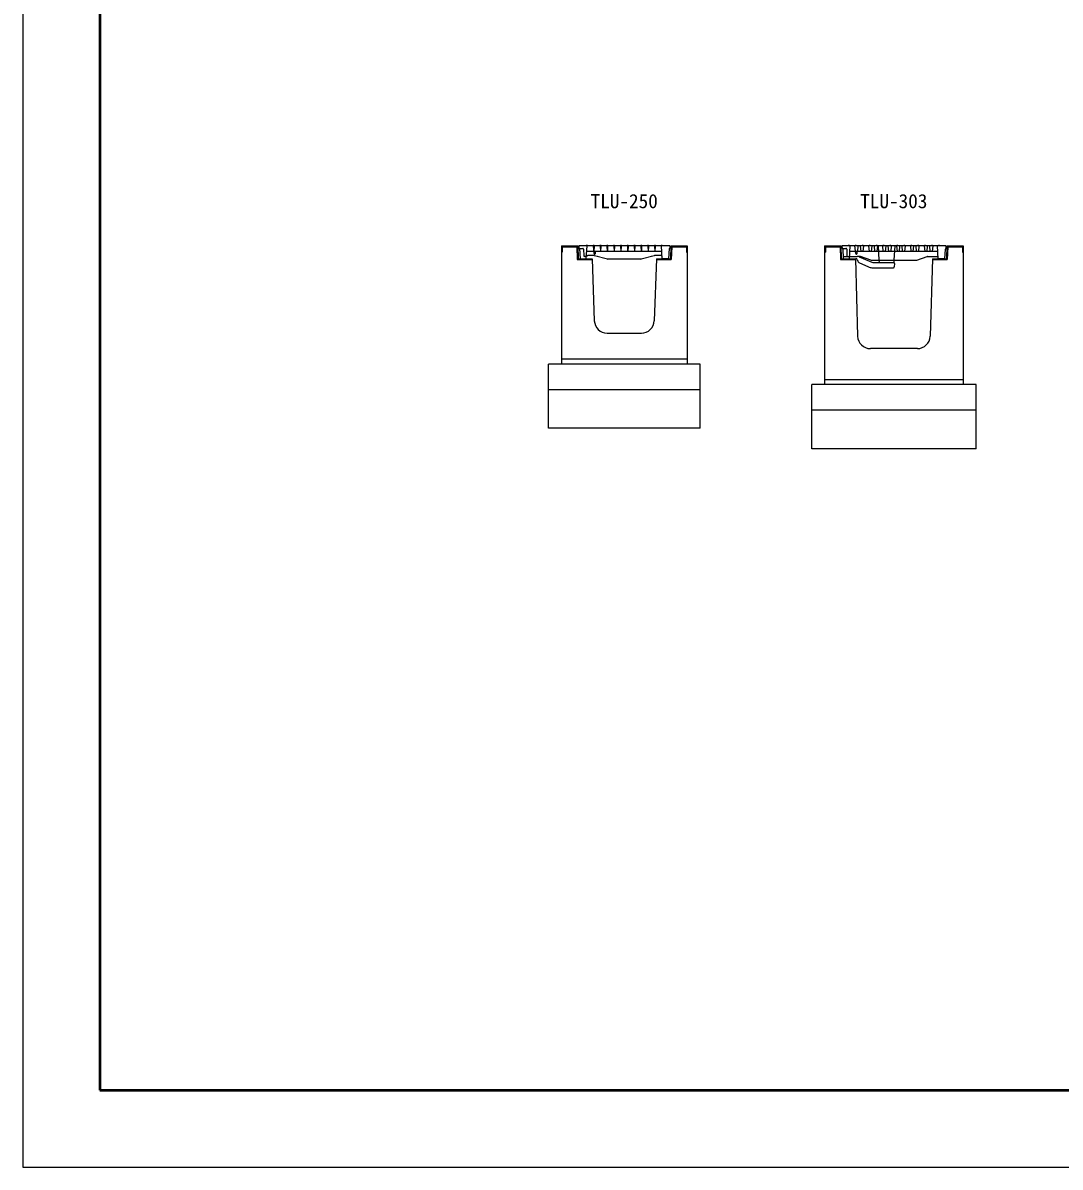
# Model space of a CAD drawing. Units: millimetres, scale not verified. Extents: x -12600 to 12600, y -4455 to 4455.
# Drawn here: x -12600 to -8560, y -4455 to 0 of the extents above; entities that cross this region are included whole.
import ezdxf
from ezdxf.enums import TextEntityAlignment as Align

# ---------------------------------------------------------------- set-up
doc = ezdxf.new("R2010")
doc.units = ezdxf.units.MM
doc.header["$LTSCALE"] = 15
for name, color, linetype, lineweight in [('0-1_Defpoints', 5, 'Continuous', 25), ('0-2_HATCH', 6, 'Continuous', 25), ('0-5_OUTLINE', 3, 'Continuous', 25), ('0-7_TXT', 7, 'Continuous', 25), ('0-8_WAKU', 3, 'Continuous', 25)]:
    doc.layers.add(name, color=color, linetype=linetype, lineweight=lineweight)
doc.styles.add('ＭＳ ゴシック', font='')
doc.styles.get('ＭＳ ゴシック').set_extended_font_data('MS Gothic')

msp = doc.modelspace()

# ---------------------------------------------------------------- linework, layer by layer
at = {"layer": '0-1_Defpoints'}
msp.add_lwpolyline([(-12600, -4455), (0, -4455), (0, 4455), (-12600, 4455)], close=True, dxfattribs=at)
at = {"layer": '0-2_HATCH'}
for p, q in [((-10499.52, -871.4), (-10442.32, -871.4)), ((-10499.52, -871.4), (-10499.52, -893.2)), ((-10442.32, -871.4), (-10440.82, -921.4)), ((-10080.22, -868.2), (-10435.22, -868.2)), ((-10435.22, -868.2), (-10434.62, -878.2)), ((-10434.62, -878.2), (-10419.6, -878.2)), ((-10416.6, -881.08), (-10415.58, -906.6)), ((-10406.47, -868.2), (-10405.57, -867)), ((-10111.4, -890.2), (-10404.04, -890.2)), ((-10403.97, -866.2), (-10402.97, -866.2)), ((-10401.37, -867), (-10400.47, -868.2)), ((-10379.97, -868.2), (-10379.07, -867)), ((-10375.48, -898.39), (-10378.26, -868.2)), ((-10377.47, -866.2), (-10376.47, -866.2)), ((-10375.67, -868.2), (-10376.67, -890.2)), ((-10374.87, -867), (-10373.97, -868.2)), ((-10370.05, -898.4), (-10369.23, -890.2)), ((-10353.47, -868.2), (-10352.57, -867)), ((-10351.75, -868.2), (-10350.75, -890.2)), ((-10350.97, -866.2), (-10349.97, -866.2)), ((-10349.18, -868.2), (-10350.18, -890.2)), ((-10348.37, -867), (-10347.47, -868.2)), ((-10326.97, -868.2), (-10326.07, -867)), ((-10325.26, -868.2), (-10324.26, -890.2)), ((-10324.47, -866.2), (-10323.47, -866.2)), ((-10322.68, -868.2), (-10323.68, -890.2)), ((-10321.87, -867), (-10320.97, -868.2)), ((-10300.47, -868.2), (-10299.57, -867)), ((-10298.76, -868.2), (-10297.76, -890.2)), ((-10297.97, -866.2), (-10296.97, -866.2)), ((-10296.18, -868.2), (-10297.18, -890.2)), ((-10295.37, -867), (-10294.47, -868.2)), ((-10273.97, -868.2), (-10273.07, -867)), ((-10272.26, -868.2), (-10271.26, -890.2)), ((-10271.47, -866.2), (-10270.47, -866.2)), ((-10269.68, -868.2), (-10270.68, -890.2)), ((-10268.87, -867), (-10267.97, -868.2)), ((-10247.47, -868.2), (-10246.57, -867)), ((-10245.76, -868.2), (-10244.76, -890.2)), ((-10244.97, -866.2), (-10243.97, -866.2)), ((-10243.18, -868.2), (-10244.18, -890.2)), ((-10242.37, -867), (-10241.47, -868.2)), ((-10220.97, -868.2), (-10220.07, -867)), ((-10219.26, -868.2), (-10218.26, -890.2)), ((-10218.47, -866.2), (-10217.47, -866.2)), ((-10216.68, -868.2), (-10217.68, -890.2)), ((-10215.87, -867), (-10214.97, -868.2)), ((-10194.47, -868.2), (-10193.57, -867)), ((-10192.76, -868.2), (-10191.76, -890.2)), ((-10191.97, -866.2), (-10190.97, -866.2)), ((-10190.18, -868.2), (-10191.18, -890.2)), ((-10189.37, -867), (-10188.47, -868.2)), ((-10167.97, -868.2), (-10167.07, -867)), ((-10166.26, -868.2), (-10165.26, -890.2)), ((-10165.47, -866.2), (-10164.47, -866.2)), ((-10163.68, -868.2), (-10164.68, -890.2)), ((-10162.87, -867), (-10161.97, -868.2)), ((-10141.47, -868.2), (-10140.57, -867)), ((-10139.76, -868.2), (-10138.76, -890.2)), ((-10138.97, -866.2), (-10137.97, -866.2)), ((-10137.18, -868.2), (-10138.18, -890.2)), ((-10136.37, -867), (-10135.47, -868.2)), ((-10114.97, -868.2), (-10114.07, -867)), ((-10112.47, -866.2), (-10111.47, -866.2)), ((-10109.87, -867), (-10108.97, -868.2)), ((-10083.32, -878.2), (-10080.82, -878.2)), ((-10080.22, -868.2), (-10080.82, -878.2)), ((-10073.11, -871.4), (-10074.61, -921.4)), ((-9474.52, -871.4), (-9417.32, -871.4)), ((-9474.52, -871.4), (-9474.52, -893.2)), ((-9417.32, -871.4), (-9415.82, -921.4)), ((-9005.22, -868.2), (-9410.22, -868.2)), ((-9410.22, -868.2), (-9409.62, -878.2)), ((-9409.62, -878.2), (-9394.6, -878.2)), ((-9391.6, -881.08), (-9390.58, -906.6)), ((-9386.22, -868.2), (-9385.32, -867)), ((-9383.72, -866.2), (-9382.72, -866.2)), ((-9381.12, -867), (-9380.22, -868.2)), ((-9380.72, -918.2), (-9377.72, -868.2)), ((-9036.4, -890.2), (-9379.04, -890.2)), ((-9356.46, -898.39), (-9359.24, -868.2)), ((-9359.22, -868.2), (-9358.32, -867)), ((-9356.72, -866.2), (-9355.72, -866.2)), ((-9354.12, -867), (-9353.22, -868.2)), ((-9351.03, -898.4), (-9350.21, -890.2)), ((-9347.87, -868.2), (-9349.62, -890.2)), ((-9335.71, -890.2), (-9337.48, -868.2)), ((-9332.22, -868.2), (-9331.32, -867)), ((-9329.72, -866.2), (-9328.72, -866.2)), ((-9326.06, -868.2), (-9328.14, -890.2)), ((-9327.12, -867), (-9326.22, -868.2)), ((-9303.25, -890.2), (-9305.23, -868.2)), ((-9305.22, -868.2), (-9304.32, -867)), ((-9302.72, -866.2), (-9301.72, -866.2)), ((-9300.12, -867), (-9299.22, -868.2)), ((-9293.87, -868.2), (-9295.62, -890.2)), ((-9281.81, -890.2), (-9283.48, -868.2)), ((-9278.22, -868.2), (-9277.32, -867)), ((-9275.72, -866.2), (-9274.72, -866.2)), ((-9272.07, -868.2), (-9274.1, -890.2)), ((-9273.12, -867), (-9272.22, -868.2)), ((-9264.86, -923.2), (-9268.16, -868.2)), ((-9249.25, -890.2), (-9251.28, -868.2)), ((-9251.22, -868.2), (-9250.32, -867)), ((-9248.72, -866.2), (-9247.72, -866.2)), ((-9246.12, -867), (-9245.22, -868.2)), ((-9239.65, -868.2), (-9241.62, -890.2)), ((-9227.81, -890.2), (-9229.48, -868.2)), ((-9224.22, -868.2), (-9223.32, -867)), ((-9221.72, -866.2), (-9220.72, -866.2)), ((-9218.07, -868.2), (-9220.1, -890.2)), ((-9219.12, -867), (-9218.22, -868.2)), ((-9206.66, -923.2), (-9203.36, -868.2)), ((-9197.28, -868.2), (-9195.25, -890.2)), ((-9197.22, -868.2), (-9196.32, -867)), ((-9194.72, -866.2), (-9193.72, -866.2)), ((-9192.12, -867), (-9191.22, -868.2)), ((-9185.87, -868.2), (-9187.62, -890.2)), ((-9173.81, -890.2), (-9175.48, -868.2)), ((-9170.22, -868.2), (-9169.32, -867)), ((-9167.72, -866.2), (-9166.72, -866.2)), ((-9164.07, -868.2), (-9166.1, -890.2)), ((-9165.12, -867), (-9164.22, -868.2)), ((-9143.28, -868.2), (-9141.25, -890.2)), ((-9143.22, -868.2), (-9142.32, -867)), ((-9140.72, -866.2), (-9139.72, -866.2)), ((-9138.12, -867), (-9137.22, -868.2)), ((-9131.87, -868.2), (-9133.62, -890.2)), ((-9119.8, -890.2), (-9121.48, -868.2)), ((-9116.22, -868.2), (-9115.32, -867)), ((-9113.72, -866.2), (-9112.72, -866.2)), ((-9110.07, -868.2), (-9112.1, -890.2)), ((-9111.12, -867), (-9110.22, -868.2)), ((-9089.28, -868.2), (-9087.25, -890.2)), ((-9089.22, -868.2), (-9088.32, -867)), ((-9086.72, -866.2), (-9085.72, -866.2)), ((-9084.12, -867), (-9083.22, -868.2)), ((-9077.87, -868.2), (-9079.62, -890.2)), ((-9065.81, -890.2), (-9067.49, -868.2)), ((-9062.22, -868.2), (-9061.32, -867)), ((-9059.72, -866.2), (-9058.72, -866.2)), ((-9056.07, -868.2), (-9058.1, -890.2)), ((-9057.12, -867), (-9056.22, -868.2)), ((-9035.22, -868.2), (-9034.32, -867)), ((-9032.72, -866.2), (-9031.72, -866.2)), ((-9030.12, -867), (-9029.22, -868.2)), ((-8998.11, -871.4), (-8999.61, -921.4)), ((-8998.11, -871.4), (-8940.92, -871.4)), ((-8940.92, -871.4), (-8940.92, -893.2)), ((-10502.72, -893.2), (-10499.52, -893.2)), ((-10440.82, -921.4), (-10382.61, -921.4)), ((-10408.02, -909.48), (-10412.58, -909.48)), ((-10375.66, -906.2), (-10400.29, -906.2)), ((-10323.35, -920.03), (-10374.36, -906.37)), ((-10373.48, -900.2), (-10372.04, -900.2)), ((-10193.38, -920.2), (-10322.06, -920.2)), ((-10141.07, -906.37), (-10192.08, -920.03)), ((-10115.15, -906.2), (-10139.78, -906.2)), ((-10132.72, -921.4), (-10074.61, -921.4)), ((-9477.72, -893.2), (-9474.52, -893.2)), ((-9415.82, -921.4), (-9357.72, -921.4)), ((-9405.26, -909.2), (-9388.84, -909.2)), ((-9388.84, -909.2), (-9381.76, -909.2)), ((-9381.76, -909.2), (-9380.18, -909.2)), ((-9380.18, -909.2), (-9351.26, -909.2)), ((-9354.47, -900.2), (-9353.02, -900.2)), ((-9350.63, -921.73), (-9348.76, -927.81)), ((-9338.22, -909.48), (-9346.59, -909.48)), ((-9344.51, -932.71), (-9306.76, -950.37)), ((-9343.56, -910.74), (-9293.35, -931.66)), ((-9297.72, -923.2), (-9337.24, -909.64)), ((-9285.66, -933.2), (-9208.41, -933.2)), ((-9264.26, -933.2), (-9264.86, -923.2)), ((-9207.26, -933.2), (-9206.66, -923.2)), ((-9077.22, -909.48), (-9038.07, -909.48)), ((-9057.81, -921.4), (-8999.61, -921.4)), ((-8940.92, -893.2), (-8937.72, -893.2)), ((-9294.04, -953.2), (-9209.11, -953.2)), ((-9205.41, -936.35), (-9206.11, -950.35))]:
    msp.add_line(p, q, dxfattribs=at)
for points in [[(-10432.12, -878.2), (-10429.72, -918.2), (-10405.72, -918.2), (-10402.72, -868.2)], [(-10083.32, -878.2), (-10085.72, -918.2), (-10109.72, -918.2), (-10112.72, -868.2)], [(-10073.11, -871.4), (-10015.92, -871.4), (-10015.92, -893.2), (-10012.72, -893.2)], [(-9407.12, -878.2), (-9404.72, -918.2), (-9355.41, -918.2)], [(-9008.5, -881.2), (-9010.72, -918.2), (-9034.72, -918.2), (-9037.72, -868.2)], [(-9005.22, -868.2), (-9006, -881.2), (-9008.5, -881.2)], [(-9297.72, -923.2), (-9117.72, -923.2), (-9078.19, -909.64)]]:
    msp.add_lwpolyline(points, dxfattribs=at)
for centre, radius, start, end in [((-10419.6, -881.2), 3, 2.29061, 90), ((-10403.97, -868.2), 2, 90, 143.1301), ((-10402.97, -868.2), 2, 36.8699, 90), ((-10377.47, -868.2), 2, 90, 143.1301), ((-10376.47, -868.2), 2, 36.8699, 90), ((-10350.97, -868.2), 2, 90, 143.1301), ((-10349.97, -868.2), 2, 36.8699, 90), ((-10324.47, -868.2), 2, 90, 143.1301), ((-10323.47, -868.2), 2, 36.8699, 90), ((-10297.97, -868.2), 2, 90, 143.1301), ((-10296.97, -868.2), 2, 36.8699, 90), ((-10271.47, -868.2), 2, 90, 143.1301), ((-10270.47, -868.2), 2, 36.8699, 90), ((-10244.97, -868.2), 2, 90, 143.1301), ((-10243.97, -868.2), 2, 36.8699, 90), ((-10218.47, -868.2), 2, 90, 143.1301), ((-10217.47, -868.2), 2, 36.8699, 90), ((-10191.97, -868.2), 2, 90, 143.1301), ((-10190.97, -868.2), 2, 36.8699, 90), ((-10165.47, -868.2), 2, 90, 143.1301), ((-10164.47, -868.2), 2, 36.8699, 90), ((-10138.97, -868.2), 2, 90, 143.1301), ((-10137.97, -868.2), 2, 36.8699, 90), ((-10112.47, -868.2), 2, 90, 143.1301), ((-10111.47, -868.2), 2, 36.8699, 90), ((-9394.6, -881.2), 3, 2.29061, 90), ((-9383.72, -868.2), 2, 90, 143.1301), ((-9382.72, -868.2), 2, 36.8699, 90), ((-9356.72, -868.2), 2, 90, 143.1301), ((-9355.72, -868.2), 2, 36.8699, 90), ((-9329.72, -868.2), 2, 90, 143.1301), ((-9328.72, -868.2), 2, 36.8699, 90), ((-9302.72, -868.2), 2, 90, 143.1301), ((-9301.72, -868.2), 2, 36.8699, 90), ((-9275.72, -868.2), 2, 90, 143.1301), ((-9274.72, -868.2), 2, 36.8699, 90), ((-9248.72, -868.2), 2, 90, 143.1301), ((-9247.72, -868.2), 2, 36.8699, 90), ((-9221.72, -868.2), 2, 90, 143.1301), ((-9220.72, -868.2), 2, 36.8699, 90), ((-9194.72, -868.2), 2, 90, 143.1301), ((-9193.72, -868.2), 2, 36.8699, 90), ((-9167.72, -868.2), 2, 90, 143.1301), ((-9166.72, -868.2), 2, 36.8699, 90), ((-9140.72, -868.2), 2, 90, 143.1301), ((-9139.72, -868.2), 2, 36.8699, 90), ((-9113.72, -868.2), 2, 90, 143.1301), ((-9112.72, -868.2), 2, 36.8699, 90), ((-9086.72, -868.2), 2, 90, 143.1301), ((-9085.72, -868.2), 2, 36.8699, 90), ((-9059.72, -868.2), 2, 90, 143.1301), ((-9058.72, -868.2), 2, 36.8699, 90), ((-9032.72, -868.2), 2, 90, 143.1301), ((-9031.72, -868.2), 2, 36.8699, 90), ((-10412.58, -906.48), 3, 182.29061, 270), ((-10408.02, -906.48), 3, 270, 356.56637), ((-10400.29, -911.2), 5, 90, 176.56637), ((-10375.66, -911.2), 5, 75.00857, 90), ((-10373.48, -898.2), 2, 185.26013, 270), ((-10372.04, -898.2), 2, 270, 354.28941), ((-10363.22, -912.48), 3, 71.06531, 90), ((-10322.06, -915.2), 5, 255.00857, 270), ((-10193.38, -915.2), 5, 270, 284.99143), ((-10152.22, -912.48), 3, 90, 108.93469), ((-10139.78, -911.2), 5, 90, 104.99143), ((-10115.15, -911.2), 5, 3.43363, 90), ((-9387.58, -906.48), 3, 182.29061, 245.14517), ((-9383.02, -906.48), 3, 294.85483, 356.56637), ((-9354.47, -898.2), 2, 185.26013, 270), ((-9355.41, -923.2), 5, 17.10273, 90), ((-9353.02, -898.2), 2, 270, 354.28941), ((-9351.26, -929.2), 20, 67.38014, 90), ((-9341.11, -925.46), 8, 197.10273, 244.91641), ((-9338.22, -912.48), 3, 71.06531, 90), ((-9285.66, -913.2), 20, 247.38014, 270), ((-9208.41, -936.2), 3, 357.13759, 90), ((-9077.22, -912.48), 3, 90, 108.93469), ((-9038.07, -912.48), 3, 3.43363, 90), ((-9294.04, -923.2), 30, 244.91641, 270), ((-9209.11, -950.2), 3, 270, 357.13759)]:
    msp.add_arc(centre, radius, start, end, dxfattribs=at)
at = {"layer": '0-5_OUTLINE'}
for p, q in [((-10502.72, -868.2), (-10502.72, -1328.2)), ((-10502.72, -868.2), (-10439.22, -868.2)), ((-10439.22, -868.2), (-10437.72, -918.2)), ((-10076.22, -868.2), (-10077.72, -918.2)), ((-10076.22, -868.2), (-10012.72, -868.2)), ((-10012.72, -868.2), (-10012.72, -1328.2)), ((-9477.72, -868.2), (-9477.72, -1408.2)), ((-9001.22, -868.2), (-9002.72, -918.2)), ((-9001.22, -868.2), (-8937.72, -868.2)), ((-8937.72, -868.2), (-8937.72, -1408.2)), ((-10437.72, -918.2), (-10382.72, -918.2)), ((-10382.72, -918.2), (-10374.38, -1159.93)), ((-10132.72, -918.2), (-10141.05, -1159.93)), ((-10132.72, -918.2), (-10077.72, -918.2)), ((-9412.72, -918.2), (-9357.72, -918.2)), ((-9357.72, -918.2), (-9349.1, -1219.63)), ((-9057.72, -918.2), (-9066.33, -1219.63)), ((-9057.72, -918.2), (-9002.72, -918.2)), ((-10324.41, -1208.2), (-10191.02, -1208.2)), ((-9116.31, -1268.2), (-9299.13, -1268.2)), ((-9962.72, -1328.2), (-10552.72, -1328.2)), ((-10502.72, -1308.2), (-10012.72, -1308.2)), ((-9962.72, -1578.2), (-9962.72, -1328.2)), ((-8887.72, -1408.2), (-9527.72, -1408.2)), ((-9477.72, -1388.2), (-8937.72, -1388.2)), ((-8887.72, -1658.2), (-8887.72, -1408.2)), ((-9962.72, -1428.2), (-10552.72, -1428.2)), ((-8887.72, -1508.2), (-9527.72, -1508.2))]:
    msp.add_line(p, q, dxfattribs=at)
for points in [[(-9477.72, -868.2), (-9414.22, -868.2), (-9412.72, -918.2)], [(-9962.72, -1578.2), (-10552.72, -1578.2), (-10552.72, -1328.2)], [(-8887.72, -1658.2), (-9527.72, -1658.2), (-9527.72, -1408.2)]]:
    msp.add_lwpolyline(points, dxfattribs=at)
for centre, start, end in [((-10324.41, -1158.2), 181.97493, 270), ((-10191.02, -1158.2), 270, 358.02507), ((-9299.13, -1218.2), 181.63658, 270), ((-9116.31, -1218.2), 270, 358.36342)]:
    msp.add_arc(centre, 50, start, end, dxfattribs=at)
at = {"layer": '0-8_WAKU', "lineweight": 50}
msp.add_lwpolyline([(-12300, -4155), (-300, -4155), (-300, 4155), (-12300, 4155)], close=True, dxfattribs=at)

# ---------------------------------------------------------------- texts
at = {"layer": '0-7_TXT', "style": 'ＭＳ ゴシック'}
for s, p in [('TLU-250', (-10388.97, -737.98)), ('TLU-303', (-9338.97, -737.98))]:
    msp.add_text(s, height=54.99, dxfattribs=at).set_placement(p, align=Align.BOTTOM_LEFT)

doc.saveas('drawing.dxf')
